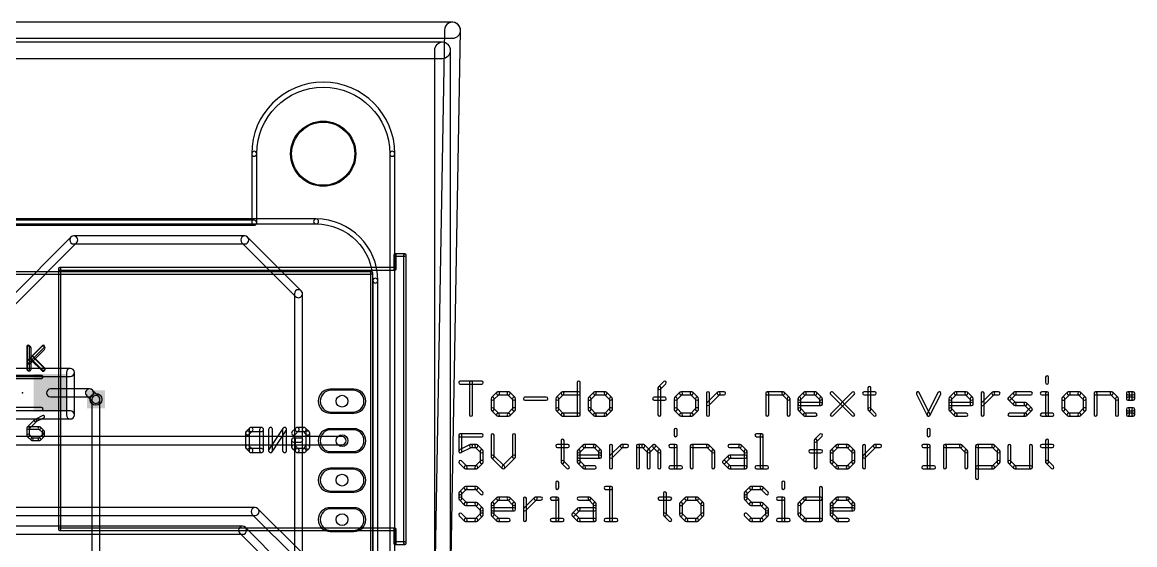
# Model space of a CAD drawing. Extents: x -3 to 127, y -3 to 73.
# Drawn here: x 70.3 to 126.7, y 47 to 73.5 of the extents above; entities that cross this region are included whole.
import ezdxf

# ---------------------------------------------------------------- set-up
doc = ezdxf.new("R2010")
doc.units = 0
for name, color, linetype in [('1', 22, 'CONTINUOUS'), ('16', 175, 'CONTINUOUS'), ('17', 82, 'CONTINUOUS'), ('18', 82, 'CONTINUOUS'), ('20', 7, 'CONTINUOUS'), ('21', 253, 'CONTINUOUS'), ('22', 253, 'CONTINUOUS'), ('23', 7, 'CONTINUOUS'), ('25', 253, 'CONTINUOUS'), ('255', 2, 'CONTINUOUS'), ('27', 253, 'CONTINUOUS'), ('29', 253, 'CONTINUOUS'), ('30', 253, 'CONTINUOUS'), ('31', 253, 'CONTINUOUS'), ('44', 253, 'CONTINUOUS'), ('51', 253, 'CONTINUOUS'), ('52', 253, 'CONTINUOUS')]:
    doc.layers.add(name, color=color, linetype=linetype)

# ---------------------------------------------------------------- blocks, each defined once
blk = doc.blocks.new('RECT')
blk.add_solid([(-0.5, -0.5), (0.5, -0.5), (-0.5, 0.5), (0.5, 0.5)])
blk = doc.blocks.new('LONGP100')
blk.add_lwpolyline([(-0.5, -0.5), (0.5, -0.5, 1), (0.5, 0.5), (-0.5, 0.5, 1)], format="xyb", close=True)
blk = doc.blocks.new('SQUAREV')
blk.add_solid([(-0.5, -0.5), (0.5, -0.5), (-0.5, 0.5), (0.5, 0.5)])

msp = doc.modelspace()

# ---------------------------------------------------------------- linework, layer by layer
at = {"layer": '1'}
for points in [[(-1.27, 71.6661), (91.567, 71.6661, 1), (91.567, 72.4789), (-1.27, 72.4789, 1)], [(91.1606, 72.0725), (91.1606, -2.3495, 1), (91.9734, -2.3495), (91.9734, 72.0725, 1)], [(71.7011, 54.5086), (73.6765, 54.5086, 1), (73.6765, 54.915), (71.7011, 54.915, 1)], [(73.5329, 54.5681), (73.8591, 54.2418, 1), (74.1465, 54.5292), (73.8202, 54.8555, 1)], [(86.475, 52.4957), (66.9318, 52.4957, 1), (66.9318, 52.0893), (86.475, 52.0893, 1)], [(82.0673, 48.9055), (49.3648, 48.9055, 1), (49.3648, 48.4991), (82.0673, 48.4991, 1)], [(84.4335, 46.6234), (82.211, 48.8459, 1), (81.9236, 48.5586), (84.1461, 46.3361, 1)], [(81.4323, 47.953), (48.4123, 47.953, 1), (48.4123, 47.5466), (81.4323, 47.5466, 1)], [(83.481, 45.9884), (81.576, 47.8934, 1), (81.2886, 47.6061), (83.1936, 45.7011, 1)]]:
    msp.add_lwpolyline(points, format="xyb", close=True, dxfattribs=at)
at = {"layer": '16'}
for points in [[(-0.381, 72.6821), (92.075, 72.6821, 1), (92.075, 73.4949), (-0.381, 73.4949, 1)], [(91.6687, 73.0957), (90.3352, -2.4058, 1), (91.1478, -2.4202), (92.4813, 73.0813, 1)], [(66.7785, 56.0761), (73.0208, 62.3184, 1), (72.7334, 62.6057), (66.4911, 56.3634, 1)], [(72.8771, 62.2589), (81.5459, 62.2589, 1), (81.5459, 62.6653), (72.8771, 62.6653, 1)], [(81.4022, 62.3184), (84.1232, 59.5973, 1), (84.4106, 59.8847), (81.6895, 62.6057, 1)], [(84.0637, 59.741), (84.0637, 44.312, 1), (84.4701, 44.312), (84.4701, 59.741, 1)], [(73.7996, 54.3855), (73.7996, 32.6685, 1), (74.206, 32.6685), (74.206, 54.3855, 1)]]:
    msp.add_lwpolyline(points, format="xyb", close=True, dxfattribs=at)
at = {"layer": '20'}
for points in [[(88.8953, 66.8323, 1), (89.1493, 66.8323, 1), (81.8953, 66.8323, 1), (82.1493, 66.8323, -1)], [(82.1493, 63.3323), (82.1493, 66.8323, 1), (81.8953, 66.8323), (81.8953, 63.3323, 1)], [(88.8953, 66.8323), (88.8953, 4.3323, 1), (89.1493, 4.3323), (89.1493, 66.8323, 1)], [(9.5223, 63.2053), (82.0223, 63.2053, 1), (82.0223, 63.4593), (9.5223, 63.4593, 1)]]:
    msp.add_lwpolyline(points, format="xyb", close=True, dxfattribs=at)
msp.add_circle((85.5223, 66.8323), 1.6, dxfattribs=at)
at = {"layer": '21'}
for points in [[(10.975, 60.729), (87.975, 60.729, 1), (87.975, 60.856), (10.975, 60.856, 1)], [(87.9115, 60.7925), (87.9115, 9.7925, 1), (88.0385, 9.7925), (88.0385, 60.7925, 1)]]:
    msp.add_lwpolyline(points, format="xyb", close=True, dxfattribs=at)
at = {"layer": '22'}
for points in [[(81.7556, 52.6085), (81.9336, 52.7865, 1), (81.7899, 52.9302), (81.612, 52.7522, 1)], [(81.7854, 51.9686), (81.7854, 52.6804, 1), (81.5822, 52.6804), (81.5822, 51.9686, 1)], [(81.8618, 52.7567), (82.3956, 52.7567, 1), (82.3956, 52.9599), (81.8618, 52.9599, 1)], [(82.294, 52.8583), (82.294, 51.7906, 1), (82.4972, 51.7906), (82.4972, 52.8583, 1)], [(83.4805, 52.9147), (82.7687, 51.847, 1), (82.9377, 51.7342), (83.6495, 52.802, 1)], [(82.9548, 51.7906), (82.9548, 52.8583, 1), (82.7516, 52.8583), (82.7516, 51.7906, 1)], [(83.6666, 51.7906), (83.6666, 52.8583, 1), (83.4634, 52.8583), (83.4634, 51.7906, 1)], [(84.0944, 52.6085), (84.2724, 52.7865, 1), (84.1287, 52.9302), (83.9508, 52.7522, 1)], [(84.2005, 52.7567), (84.5564, 52.7567, 1), (84.5564, 52.9599), (84.2005, 52.9599, 1)], [(84.4846, 52.7865), (84.6626, 52.6085, 1), (84.8062, 52.7522), (84.6283, 52.9302, 1)], [(84.6328, 52.6804), (84.6328, 51.9686, 1), (84.836, 51.9686), (84.836, 52.6804, 1)], [(81.9336, 51.8624), (81.7556, 52.0404, 1), (81.612, 51.8967), (81.7899, 51.7188, 1)], [(82.3956, 51.8922), (81.8618, 51.8922, 1), (81.8618, 51.689), (82.3956, 51.689, 1)], [(84.1242, 51.9686), (84.1242, 52.3245, 1), (83.921, 52.3245), (83.921, 51.9686, 1)], [(84.0226, 52.2229), (84.3785, 52.2229, 1), (84.3785, 52.4261), (84.0226, 52.4261, 1)], [(84.2724, 51.8624), (84.0944, 52.0404, 1), (83.9508, 51.8967), (84.1287, 51.7188, 1)], [(84.5564, 51.8922), (84.2005, 51.8922, 1), (84.2005, 51.689), (84.5564, 51.689, 1)], [(84.6626, 52.0404), (84.4846, 51.8624, 1), (84.6283, 51.7188), (84.8062, 51.8967, 1)]]:
    msp.add_lwpolyline(points, format="xyb", close=True, dxfattribs=at)
at = {"layer": '23'}
msp.add_point((70.2791, 54.7118), dxfattribs=at)
at = {"layer": '25'}
for points in [[(71.3045, 53.563), (70.9231, 53.3724, 1), (70.9799, 53.2588), (71.3613, 53.4495, 1)], [(70.9066, 53.3605), (70.5253, 52.9792, 1), (70.6151, 52.8894), (70.9964, 53.2707, 1)], [(70.5067, 52.9343), (70.5067, 52.5529, 1), (70.6337, 52.5529), (70.6337, 52.9343, 1)], [(71.1422, 52.9978), (70.5702, 52.9978, 1), (70.5702, 52.8708), (71.1422, 52.8708, 1)], [(70.5253, 52.508), (70.716, 52.3174, 1), (70.8058, 52.4072), (70.6151, 52.5978, 1)], [(71.3778, 52.7885), (71.1871, 52.9792, 1), (71.0973, 52.8894), (71.288, 52.6987, 1)], [(71.1871, 52.3174), (71.3778, 52.508, 1), (71.288, 52.5978), (71.0973, 52.4072, 1)], [(71.3964, 52.5529), (71.3964, 52.7436, 1), (71.2694, 52.7436), (71.2694, 52.5529, 1)], [(70.7609, 52.2988), (71.1422, 52.2988, 1), (71.1422, 52.4258), (70.7609, 52.4258, 1)]]:
    msp.add_lwpolyline(points, format="xyb", close=True, dxfattribs=at)
at = {"layer": '255'}
for points in [[(70.5114, 56.9858), (70.5114, 55.9181, 1), (70.7146, 55.9181), (70.7146, 56.9858, 1)], [(70.6848, 56.2022), (71.3966, 56.914, 1), (71.253, 57.0577), (70.5412, 56.3458, 1)], [(70.7191, 56.3801), (71.253, 55.8463, 1), (71.3966, 55.9899), (70.8628, 56.5238, 1)], [(67.818, 55.5498), (72.7075, 55.5498, 1), (72.7075, 55.9562), (67.818, 55.9562, 1)], [(72.5043, 55.753), (72.5043, 53.594, 1), (72.9107, 53.594), (72.9107, 55.753, 1)], [(92.4687, 55.1575), (93.5534, 55.1575, 1), (93.5534, 55.3099), (92.4687, 55.3099, 1)], [(93.0872, 53.6067), (93.0872, 55.2337, 1), (92.9348, 55.2337), (92.9348, 53.6067, 1)], [(98.3886, 55.2337), (98.3886, 53.6067, 1), (98.541, 53.6067), (98.541, 55.2337, 1)], [(102.6167, 54.9086), (102.8878, 55.1798, 1), (102.7801, 55.2876), (102.5089, 55.0164, 1)], [(122.1325, 55.5049), (122.1325, 55.2337, 1), (122.2849, 55.2337), (122.2849, 55.5049, 1)], [(94.3231, 54.7452), (94.052, 54.4741, 1), (94.1597, 54.3663), (94.4309, 54.6375, 1)], [(94.9194, 54.7676), (94.377, 54.7676, 1), (94.377, 54.6152), (94.9194, 54.6152, 1)], [(95.2444, 54.4741), (94.9732, 54.7452, 1), (94.8655, 54.6375), (95.1366, 54.3663, 1)], [(97.4341, 54.3663), (97.7052, 54.6375, 1), (97.5974, 54.7452), (97.3263, 54.4741, 1)], [(97.6513, 54.6152), (98.4648, 54.6152, 1), (98.4648, 54.7676), (97.6513, 54.7676, 1)], [(99.2346, 54.7452), (98.9634, 54.4741, 1), (99.0712, 54.3663), (99.3424, 54.6375, 1)], [(99.8308, 54.7676), (99.2885, 54.7676, 1), (99.2885, 54.6152), (99.8308, 54.6152, 1)], [(100.1559, 54.4741), (99.8847, 54.7452, 1), (99.7769, 54.6375), (100.0481, 54.3663, 1)], [(102.639, 53.6067), (102.639, 54.9625, 1), (102.4866, 54.9625), (102.4866, 53.6067, 1)], [(103.6004, 54.7452), (103.3292, 54.4741, 1), (103.437, 54.3663), (103.7081, 54.6375, 1)], [(104.1966, 54.7676), (103.6542, 54.7676, 1), (103.6542, 54.6152), (104.1966, 54.6152, 1)], [(104.5216, 54.4741), (104.2505, 54.7452, 1), (104.1427, 54.6375), (104.4139, 54.3663, 1)], [(105.0964, 53.6067), (105.0964, 54.6914, 1), (104.944, 54.6914), (104.944, 53.6067, 1)], [(105.0741, 54.0951), (105.6164, 54.6375, 1), (105.5087, 54.7452), (104.9663, 54.2029, 1)], [(105.5626, 54.6152), (105.8337, 54.6152, 1), (105.8337, 54.7676), (105.5626, 54.7676, 1)], [(108.0979, 53.6067), (108.0979, 54.6914, 1), (107.9455, 54.6914), (107.9455, 53.6067, 1)], [(108.0217, 54.6152), (108.8352, 54.6152, 1), (108.8352, 54.7676), (108.0217, 54.7676, 1)], [(108.7813, 54.6375), (109.0525, 54.3663, 1), (109.1602, 54.4741), (108.8891, 54.7452, 1)], [(109.7127, 54.3663), (109.9839, 54.6375, 1), (109.8761, 54.7452), (109.605, 54.4741, 1)], [(109.93, 54.6152), (110.4723, 54.6152, 1), (110.4723, 54.7676), (109.93, 54.7676, 1)], [(110.4185, 54.6375), (110.6896, 54.3663, 1), (110.7974, 54.4741), (110.5262, 54.7452, 1)], [(111.2421, 54.6375), (112.3268, 53.5528, 1), (112.4345, 53.6606), (111.3499, 54.7452, 1)], [(111.3499, 53.5528), (112.4345, 54.6375, 1), (112.3268, 54.7452), (111.2421, 53.6606, 1)], [(112.9332, 54.6152), (113.4755, 54.6152, 1), (113.4755, 54.7676), (112.9332, 54.7676, 1)], [(113.1281, 54.9625), (113.1281, 53.8779, 1), (113.2805, 53.8779), (113.2805, 54.9625, 1)], [(115.5936, 54.6573), (116.1359, 53.5726, 1), (116.2722, 53.6408), (115.7299, 54.7254, 1)], [(116.2722, 53.5726), (116.8146, 54.6573, 1), (116.6783, 54.7254), (116.1359, 53.6408, 1)], [(117.3528, 54.3663), (117.6239, 54.6375, 1), (117.5162, 54.7452), (117.245, 54.4741, 1)], [(117.5701, 54.6152), (118.1124, 54.6152, 1), (118.1124, 54.7676), (117.5701, 54.7676, 1)], [(118.0585, 54.6375), (118.3297, 54.3663, 1), (118.4374, 54.4741), (118.1663, 54.7452, 1)], [(119.0123, 53.6067), (119.0123, 54.6914, 1), (118.8599, 54.6914), (118.8599, 53.6067, 1)], [(118.9899, 54.0951), (119.5323, 54.6375, 1), (119.4245, 54.7452), (118.8822, 54.2029, 1)], [(119.4784, 54.6152), (119.7496, 54.6152, 1), (119.7496, 54.7676), (119.4784, 54.7676, 1)], [(120.3542, 54.3663), (120.6254, 54.6375, 1), (120.5176, 54.7452), (120.2465, 54.4741, 1)], [(120.5715, 54.6152), (121.385, 54.6152, 1), (121.385, 54.7676), (120.5715, 54.7676, 1)], [(121.9375, 54.6152), (122.2087, 54.6152, 1), (122.2087, 54.7676), (121.9375, 54.7676, 1)], [(122.1325, 54.6914), (122.1325, 53.6067, 1), (122.2849, 53.6067), (122.2849, 54.6914, 1)], [(123.2462, 54.7452), (122.9751, 54.4741, 1), (123.0828, 54.3663), (123.354, 54.6375, 1)], [(123.8424, 54.7676), (123.3001, 54.7676, 1), (123.3001, 54.6152), (123.8424, 54.6152, 1)], [(124.1675, 54.4741), (123.8963, 54.7452, 1), (123.7886, 54.6375), (124.0597, 54.3663, 1)], [(124.7423, 53.6067), (124.7423, 54.6914, 1), (124.5899, 54.6914), (124.5899, 53.6067, 1)], [(124.6661, 54.6152), (125.4796, 54.6152, 1), (125.4796, 54.7676), (124.6661, 54.7676, 1)], [(125.4257, 54.6375), (125.6969, 54.3663, 1), (125.8046, 54.4741), (125.5335, 54.7452, 1)], [(126.3033, 54.6152), (126.5744, 54.6152, 1), (126.5744, 54.7676), (126.3033, 54.7676, 1)], [(126.3795, 54.4202), (126.3795, 54.6914, 1), (126.2271, 54.6914), (126.2271, 54.4202, 1)], [(126.4982, 54.6914), (126.4982, 54.4202, 1), (126.6506, 54.4202), (126.6506, 54.6914, 1)], [(94.0297, 54.4202), (94.0297, 53.8779, 1), (94.1821, 53.8779), (94.1821, 54.4202, 1)], [(95.2667, 53.8779), (95.2667, 54.4202, 1), (95.1143, 54.4202), (95.1143, 53.8779, 1)], [(95.743, 54.344), (96.8277, 54.344, 1), (96.8277, 54.4964), (95.743, 54.4964, 1)], [(97.4564, 53.8779), (97.4564, 54.4202, 1), (97.304, 54.4202), (97.304, 53.8779, 1)], [(98.9411, 54.4202), (98.9411, 53.8779, 1), (99.0935, 53.8779), (99.0935, 54.4202, 1)], [(100.1782, 53.8779), (100.1782, 54.4202, 1), (100.0258, 54.4202), (100.0258, 53.8779, 1)], [(102.2916, 54.344), (102.834, 54.344, 1), (102.834, 54.4964), (102.2916, 54.4964, 1)], [(103.3069, 54.4202), (103.3069, 53.8779, 1), (103.4593, 53.8779), (103.4593, 54.4202, 1)], [(104.5439, 53.8779), (104.5439, 54.4202, 1), (104.3915, 54.4202), (104.3915, 53.8779, 1)], [(109.0301, 54.4202), (109.0301, 53.6067, 1), (109.1825, 53.6067), (109.1825, 54.4202, 1)], [(109.735, 53.8779), (109.735, 54.4202, 1), (109.5826, 54.4202), (109.5826, 53.8779, 1)], [(110.7435, 54.2252), (109.6588, 54.2252, 1), (109.6588, 54.0728), (110.7435, 54.0728, 1)], [(110.6673, 54.4202), (110.6673, 54.149, 1), (110.8197, 54.149), (110.8197, 54.4202, 1)], [(117.3751, 53.8779), (117.3751, 54.4202, 1), (117.2227, 54.4202), (117.2227, 53.8779, 1)], [(118.3836, 54.2252), (117.2989, 54.2252, 1), (117.2989, 54.0728), (118.3836, 54.0728, 1)], [(118.3074, 54.4202), (118.3074, 54.149, 1), (118.4598, 54.149), (118.4598, 54.4202, 1)], [(120.6254, 54.2029), (120.3542, 54.4741, 1), (120.2465, 54.3663), (120.5176, 54.0951, 1)], [(121.1138, 54.2252), (120.5715, 54.2252, 1), (120.5715, 54.0728), (121.1138, 54.0728, 1)], [(121.4389, 53.9317), (121.1677, 54.2029, 1), (121.06, 54.0951), (121.3311, 53.824, 1)], [(122.9528, 54.4202), (122.9528, 53.8779, 1), (123.1052, 53.8779), (123.1052, 54.4202, 1)], [(124.1898, 53.8779), (124.1898, 54.4202, 1), (124.0374, 54.4202), (124.0374, 53.8779, 1)], [(125.6746, 54.4202), (125.6746, 53.6067, 1), (125.827, 53.6067), (125.827, 54.4202, 1)], [(126.5744, 54.4964), (126.3033, 54.4964, 1), (126.3033, 54.344), (126.5744, 54.344, 1)], [(72.7075, 53.7972), (67.818, 53.7972, 1), (67.818, 53.3908), (72.7075, 53.3908, 1)], [(94.052, 53.824), (94.3231, 53.5528, 1), (94.4309, 53.6606), (94.1597, 53.9317, 1)], [(94.377, 53.5305), (94.9194, 53.5305, 1), (94.9194, 53.6829), (94.377, 53.6829, 1)], [(94.9732, 53.5528), (95.2444, 53.824, 1), (95.1366, 53.9317), (94.8655, 53.6606, 1)], [(97.7052, 53.6606), (97.4341, 53.9317, 1), (97.3263, 53.824), (97.5974, 53.5528, 1)], [(98.4648, 53.6829), (97.6513, 53.6829, 1), (97.6513, 53.5305), (98.4648, 53.5305, 1)], [(98.9634, 53.824), (99.2346, 53.5528, 1), (99.3424, 53.6606), (99.0712, 53.9317, 1)], [(99.2885, 53.5305), (99.8308, 53.5305, 1), (99.8308, 53.6829), (99.2885, 53.6829, 1)], [(99.8847, 53.5528), (100.1559, 53.824, 1), (100.0481, 53.9317), (99.7769, 53.6606, 1)], [(103.3292, 53.824), (103.6004, 53.5528, 1), (103.7081, 53.6606), (103.437, 53.9317, 1)], [(103.6542, 53.5305), (104.1966, 53.5305, 1), (104.1966, 53.6829), (103.6542, 53.6829, 1)], [(104.2504, 53.5528), (104.5216, 53.824, 1), (104.4139, 53.9317), (104.1427, 53.6606, 1)], [(109.9839, 53.6606), (109.7127, 53.9317, 1), (109.605, 53.824), (109.8761, 53.5528, 1)], [(110.4723, 53.6829), (109.93, 53.6829, 1), (109.93, 53.5305), (110.4723, 53.5305, 1)], [(113.1504, 53.824), (113.4216, 53.5528, 1), (113.5294, 53.6606), (113.2582, 53.9317, 1)], [(117.6239, 53.6606), (117.3528, 53.9317, 1), (117.245, 53.824), (117.5162, 53.5528, 1)], [(118.1124, 53.6829), (117.5701, 53.6829, 1), (117.5701, 53.5305), (118.1124, 53.5305, 1)], [(120.3004, 53.5305), (121.1138, 53.5305, 1), (121.1138, 53.6829), (120.3004, 53.6829, 1)], [(121.1677, 53.5528), (121.4389, 53.824, 1), (121.3311, 53.9317), (121.06, 53.6606, 1)], [(121.9375, 53.5305), (122.4798, 53.5305, 1), (122.4798, 53.6829), (121.9375, 53.6829, 1)], [(122.9751, 53.824), (123.2462, 53.5528, 1), (123.354, 53.6606), (123.0828, 53.9317, 1)], [(123.3001, 53.5305), (123.8424, 53.5305, 1), (123.8424, 53.6829), (123.3001, 53.6829, 1)], [(123.8963, 53.5528), (124.1675, 53.824, 1), (124.0597, 53.9317), (123.7886, 53.6606, 1)], [(126.3033, 53.8017), (126.5744, 53.8017, 1), (126.5744, 53.9541), (126.3033, 53.9541, 1)], [(126.3795, 53.6067), (126.3795, 53.8779, 1), (126.2271, 53.8779), (126.2271, 53.6067, 1)], [(126.5744, 53.6829), (126.3033, 53.6829, 1), (126.3033, 53.5305), (126.5744, 53.5305, 1)], [(126.4982, 53.8779), (126.4982, 53.6067, 1), (126.6506, 53.6067), (126.6506, 53.8779, 1)], [(93.5534, 52.6429), (92.4687, 52.6429, 1), (92.4687, 52.4905), (93.5534, 52.4905, 1)], [(92.3925, 52.5667), (92.3925, 51.7532, 1), (92.5449, 51.7532), (92.5449, 52.5667, 1)], [(94.0297, 52.5667), (94.0297, 51.482, 1), (94.1821, 51.482), (94.1821, 52.5667, 1)], [(95.2667, 51.482), (95.2667, 52.5667, 1), (95.1143, 52.5667), (95.1143, 51.482, 1)], [(103.3052, 52.8379), (103.3052, 52.5667, 1), (103.4576, 52.5667), (103.4576, 52.8379, 1)], [(107.476, 52.4905), (107.7471, 52.4905, 1), (107.7471, 52.6429), (107.476, 52.6429, 1)], [(107.6709, 52.5667), (107.6709, 50.9397, 1), (107.8233, 50.9397), (107.8233, 52.5667, 1)], [(110.5296, 52.2416), (110.8008, 52.5128, 1), (110.693, 52.6206), (110.4218, 52.3494, 1)], [(116.1296, 52.8379), (116.1296, 52.5667, 1), (116.282, 52.5667), (116.282, 52.8379, 1)], [(92.5028, 51.685), (93.0451, 51.9562, 1), (92.977, 52.0925), (92.4346, 51.8213, 1)], [(93.011, 51.9482), (93.2822, 51.9482, 1), (93.2822, 52.1006), (93.011, 52.1006, 1)], [(93.2283, 51.9705), (93.4995, 51.6993, 1), (93.6072, 51.8071), (93.3361, 52.0782, 1)], [(97.3802, 51.9482), (97.9225, 51.9482, 1), (97.9225, 52.1006), (97.3802, 52.1006, 1)], [(97.5751, 52.2955), (97.5751, 51.2109, 1), (97.7275, 51.2109), (97.7275, 52.2955, 1)], [(98.5255, 51.6993), (98.7967, 51.9705, 1), (98.6889, 52.0782), (98.4177, 51.8071, 1)], [(98.7428, 51.9482), (99.2851, 51.9482, 1), (99.2851, 52.1006), (98.7428, 52.1006, 1)], [(99.2312, 51.9705), (99.5024, 51.6993, 1), (99.6101, 51.8071), (99.339, 52.0782, 1)], [(100.185, 50.9397), (100.185, 52.0244, 1), (100.0326, 52.0244), (100.0326, 50.9397, 1)], [(100.1626, 51.4281), (100.705, 51.9705, 1), (100.5972, 52.0782), (100.0549, 51.5359, 1)], [(100.6511, 51.9482), (100.9223, 51.9482, 1), (100.9223, 52.1006), (100.6511, 52.1006, 1)], [(101.5493, 50.9397), (101.5493, 52.0244, 1), (101.3969, 52.0244), (101.3969, 50.9397, 1)], [(101.4731, 51.9482), (101.7442, 51.9482, 1), (101.7442, 52.1006), (101.4731, 52.1006, 1)], [(101.6903, 51.9705), (101.9615, 51.6993, 1), (102.0693, 51.8071), (101.7981, 52.0782, 1)], [(102.0693, 51.6993), (102.3404, 51.9705, 1), (102.2327, 52.0782), (101.9615, 51.8071, 1)], [(102.2327, 51.9705), (102.5038, 51.6993, 1), (102.6116, 51.8071), (102.3404, 52.0782, 1)], [(103.1102, 51.9482), (103.3814, 51.9482, 1), (103.3814, 52.1006), (103.1102, 52.1006, 1)], [(103.3052, 52.0244), (103.3052, 50.9397, 1), (103.4576, 50.9397), (103.4576, 52.0244, 1)], [(104.2779, 50.9397), (104.2779, 52.0244, 1), (104.1255, 52.0244), (104.1255, 50.9397, 1)], [(104.2017, 51.9482), (105.0151, 51.9482, 1), (105.0151, 52.1006), (104.2017, 52.1006, 1)], [(104.9613, 51.9705), (105.2324, 51.6993, 1), (105.3402, 51.8071), (105.069, 52.0782, 1)], [(106.11, 51.9482), (106.6523, 51.9482, 1), (106.6523, 52.1006), (106.11, 52.1006, 1)], [(106.5984, 51.9705), (106.8696, 51.6993, 1), (106.9774, 51.8071), (106.7062, 52.0782, 1)], [(110.5519, 50.9397), (110.5519, 52.2955, 1), (110.3995, 52.2955), (110.3995, 50.9397, 1)], [(111.5133, 52.0782), (111.2421, 51.8071, 1), (111.3499, 51.6993), (111.621, 51.9705, 1)], [(112.1095, 52.1006), (111.5672, 52.1006, 1), (111.5672, 51.9482), (112.1095, 51.9482, 1)], [(112.4345, 51.8071), (112.1634, 52.0782, 1), (112.0556, 51.9705), (112.3268, 51.6993, 1)], [(113.0094, 50.9397), (113.0094, 52.0244, 1), (112.857, 52.0244), (112.857, 50.9397, 1)], [(112.987, 51.4281), (113.5294, 51.9705, 1), (113.4216, 52.0782), (112.8793, 51.5359, 1)], [(113.4755, 51.9482), (113.7466, 51.9482, 1), (113.7466, 52.1006), (113.4755, 52.1006, 1)], [(115.9346, 51.9482), (116.2058, 51.9482, 1), (116.2058, 52.1006), (115.9346, 52.1006, 1)], [(116.1296, 52.0244), (116.1296, 50.9397, 1), (116.282, 50.9397), (116.282, 52.0244, 1)], [(117.1022, 50.9397), (117.1022, 52.0244, 1), (116.9498, 52.0244), (116.9498, 50.9397, 1)], [(117.026, 51.9482), (117.8395, 51.9482, 1), (117.8395, 52.1006), (117.026, 52.1006, 1)], [(117.7857, 51.9705), (118.0568, 51.6993, 1), (118.1646, 51.8071), (117.8934, 52.0782, 1)], [(118.7394, 50.3974), (118.7394, 52.0244, 1), (118.587, 52.0244), (118.587, 50.3974, 1)], [(118.6632, 51.9482), (119.4767, 51.9482, 1), (119.4767, 52.1006), (118.6632, 52.1006, 1)], [(119.4228, 51.9705), (119.694, 51.6993, 1), (119.8017, 51.8071), (119.5306, 52.0782, 1)], [(120.2242, 52.0244), (120.2242, 51.2109, 1), (120.3766, 51.2109), (120.3766, 52.0244, 1)], [(121.4612, 50.9397), (121.4612, 52.0244, 1), (121.3088, 52.0244), (121.3088, 50.9397, 1)], [(121.9375, 51.9482), (122.4798, 51.9482, 1), (122.4798, 52.1006), (121.9375, 52.1006, 1)], [(122.1325, 52.2955), (122.1325, 51.2109, 1), (122.2849, 51.2109), (122.2849, 52.2955, 1)], [(93.4772, 51.7532), (93.4772, 51.2109, 1), (93.6296, 51.2109), (93.6296, 51.7532, 1)], [(94.052, 51.4281), (94.5943, 50.8858, 1), (94.7021, 50.9936), (94.1597, 51.5359, 1)], [(94.7021, 50.8858), (95.2444, 51.4281, 1), (95.1366, 51.5359), (94.5943, 50.9936, 1)], [(98.5478, 51.2109), (98.5478, 51.7532, 1), (98.3954, 51.7532), (98.3954, 51.2109, 1)], [(99.5563, 51.5582), (98.4716, 51.5582, 1), (98.4716, 51.4058), (99.5563, 51.4058, 1)], [(99.4801, 51.7532), (99.4801, 51.482, 1), (99.6325, 51.482), (99.6325, 51.7532, 1)], [(101.9392, 51.7532), (101.9392, 50.9397, 1), (102.0916, 50.9397), (102.0916, 51.7532, 1)], [(102.4815, 51.7532), (102.4815, 50.9397, 1), (102.6339, 50.9397), (102.6339, 51.7532, 1)], [(105.2101, 51.7532), (105.2101, 50.9397, 1), (105.3625, 50.9397), (105.3625, 51.7532, 1)], [(105.8927, 51.157), (106.1639, 51.4281, 1), (106.0561, 51.5359), (105.7849, 51.2647, 1)], [(106.11, 51.4058), (106.9235, 51.4058, 1), (106.9235, 51.5582), (106.11, 51.5582, 1)], [(106.8473, 51.7532), (106.8473, 50.9397, 1), (106.9997, 50.9397), (106.9997, 51.7532, 1)], [(110.2046, 51.677), (110.7469, 51.677, 1), (110.7469, 51.8294), (110.2046, 51.8294, 1)], [(111.2198, 51.7532), (111.2198, 51.2109, 1), (111.3722, 51.2109), (111.3722, 51.7532, 1)], [(112.4569, 51.2109), (112.4569, 51.7532, 1), (112.3045, 51.7532), (112.3045, 51.2109, 1)], [(118.0345, 51.7532), (118.0345, 50.9397, 1), (118.1869, 50.9397), (118.1869, 51.7532, 1)], [(119.6717, 51.7532), (119.6717, 51.2109, 1), (119.8241, 51.2109), (119.8241, 51.7532, 1)], [(92.7937, 50.9936), (92.5226, 51.2647, 1), (92.4148, 51.157), (92.686, 50.8858, 1)], [(93.2822, 51.0159), (92.7399, 51.0159, 1), (92.7399, 50.8635), (93.2822, 50.8635, 1)], [(93.4995, 51.2647), (93.2283, 50.9936, 1), (93.3361, 50.8858), (93.6072, 51.157, 1)], [(97.5975, 51.157), (97.8686, 50.8858, 1), (97.9764, 50.9936), (97.7052, 51.2647, 1)], [(98.7967, 50.9936), (98.5255, 51.2647, 1), (98.4177, 51.157), (98.6889, 50.8858, 1)], [(99.2851, 51.0159), (98.7428, 51.0159, 1), (98.7428, 50.8635), (99.2851, 50.8635, 1)], [(103.1102, 50.8635), (103.6525, 50.8635, 1), (103.6525, 51.0159), (103.1102, 51.0159, 1)], [(106.1639, 50.9936), (105.8927, 51.2647, 1), (105.7849, 51.157), (106.0561, 50.8858, 1)], [(106.9235, 51.0159), (106.11, 51.0159, 1), (106.11, 50.8635), (106.9235, 50.8635, 1)], [(107.476, 50.8635), (108.0183, 50.8635, 1), (108.0183, 51.0159), (107.476, 51.0159, 1)], [(111.2421, 51.157), (111.5133, 50.8858, 1), (111.621, 50.9936), (111.3499, 51.2647, 1)], [(111.5672, 50.8635), (112.1095, 50.8635, 1), (112.1095, 51.0159), (111.5672, 51.0159, 1)], [(112.1634, 50.8858), (112.4345, 51.157, 1), (112.3268, 51.2647), (112.0556, 50.9936, 1)], [(115.9346, 50.8635), (116.4769, 50.8635, 1), (116.4769, 51.0159), (115.9346, 51.0159, 1)], [(119.4767, 51.0159), (118.6632, 51.0159, 1), (118.6632, 50.8635), (119.4767, 50.8635, 1)], [(119.694, 51.2647), (119.4228, 50.9936, 1), (119.5306, 50.8858), (119.8017, 51.157, 1)], [(120.2465, 51.157), (120.5176, 50.8858, 1), (120.6254, 50.9936), (120.3542, 51.2647, 1)], [(120.5715, 50.8635), (121.385, 50.8635, 1), (121.385, 51.0159), (120.5715, 51.0159, 1)], [(122.1548, 51.157), (122.426, 50.8858, 1), (122.5337, 50.9936), (122.2626, 51.2647, 1)], [(97.3023, 50.1709), (97.3023, 49.8997, 1), (97.4547, 49.8997), (97.4547, 50.1709, 1)], [(108.7624, 50.1709), (108.7624, 49.8997, 1), (108.9148, 49.8997), (108.9148, 50.1709, 1)], [(92.686, 49.9536), (92.4148, 49.6824, 1), (92.5226, 49.5746), (92.7937, 49.8458, 1)], [(92.3925, 49.6285), (92.3925, 49.3574, 1), (92.5449, 49.3574), (92.5449, 49.6285, 1)], [(93.2822, 49.9759), (92.7399, 49.9759, 1), (92.7399, 49.8235), (93.2822, 49.8235, 1)], [(93.6072, 49.6824), (93.3361, 49.9536, 1), (93.2283, 49.8458), (93.4995, 49.5746, 1)], [(99.8359, 49.8235), (100.1071, 49.8235, 1), (100.1071, 49.9759), (99.8359, 49.9759, 1)], [(100.0309, 49.8997), (100.0309, 48.2727, 1), (100.1833, 48.2727), (100.1833, 49.8997, 1)], [(102.7595, 49.6285), (102.7595, 48.5439, 1), (102.9119, 48.5439), (102.9119, 49.6285, 1)], [(106.854, 49.6285), (106.854, 49.3574, 1), (107.0064, 49.3574), (107.0064, 49.6285, 1)], [(107.1475, 49.9536), (106.8764, 49.6824, 1), (106.9841, 49.5746), (107.2553, 49.8458, 1)], [(107.7437, 49.9759), (107.2014, 49.9759, 1), (107.2014, 49.8235), (107.7437, 49.8235, 1)], [(108.0688, 49.6824), (107.7976, 49.9536, 1), (107.6899, 49.8458), (107.961, 49.5746, 1)], [(110.6673, 49.8997), (110.6673, 48.2727, 1), (110.8197, 48.2727), (110.8197, 49.8997, 1)], [(92.4148, 49.3035), (92.686, 49.0323, 1), (92.7937, 49.1401), (92.5226, 49.4112, 1)], [(92.7399, 49.01), (93.2822, 49.01, 1), (93.2822, 49.1624), (92.7399, 49.1624, 1)], [(93.2283, 49.0323), (93.4995, 48.7611, 1), (93.6072, 48.8689), (93.3361, 49.1401, 1)], [(94.1597, 49.0323), (94.4309, 49.3035, 1), (94.3231, 49.4112), (94.052, 49.1401, 1)], [(94.1821, 48.5439), (94.1821, 49.0862, 1), (94.0297, 49.0862), (94.0297, 48.5439, 1)], [(94.377, 49.2812), (94.9194, 49.2812, 1), (94.9194, 49.4336), (94.377, 49.4336, 1)], [(94.8655, 49.3035), (95.1366, 49.0323, 1), (95.2444, 49.1401), (94.9732, 49.4112, 1)], [(95.1143, 49.0862), (95.1143, 48.815, 1), (95.2667, 48.815), (95.2667, 49.0862, 1)], [(95.8192, 48.2727), (95.8192, 49.3574, 1), (95.6668, 49.3574), (95.6668, 48.2727, 1)], [(95.7969, 48.7611), (96.3392, 49.3035, 1), (96.2315, 49.4112), (95.6891, 48.8689, 1)], [(96.2853, 49.2812), (96.5565, 49.2812, 1), (96.5565, 49.4336), (96.2853, 49.4336, 1)], [(97.1073, 49.2812), (97.3785, 49.2812, 1), (97.3785, 49.4336), (97.1073, 49.4336, 1)], [(97.3023, 49.3574), (97.3023, 48.2727, 1), (97.4547, 48.2727), (97.4547, 49.3574, 1)], [(98.4699, 49.2812), (99.0122, 49.2812, 1), (99.0122, 49.4336), (98.4699, 49.4336, 1)], [(98.9584, 49.3035), (99.2295, 49.0323, 1), (99.3373, 49.1401), (99.0661, 49.4112, 1)], [(99.2072, 49.0862), (99.2072, 48.2727, 1), (99.3596, 48.2727), (99.3596, 49.0862, 1)], [(102.5645, 49.2812), (103.1068, 49.2812, 1), (103.1068, 49.4336), (102.5645, 49.4336, 1)], [(103.5797, 49.0862), (103.5797, 48.5439, 1), (103.7321, 48.5439), (103.7321, 49.0862, 1)], [(103.8732, 49.4112), (103.6021, 49.1401, 1), (103.7098, 49.0323), (103.981, 49.3035, 1)], [(104.4694, 49.4336), (103.9271, 49.4336, 1), (103.9271, 49.2812), (104.4694, 49.2812, 1)], [(104.7945, 49.1401), (104.5233, 49.4112, 1), (104.4155, 49.3035), (104.6867, 49.0323, 1)], [(104.8168, 48.5439), (104.8168, 49.0862, 1), (104.6644, 49.0862), (104.6644, 48.5439, 1)], [(106.8764, 49.3035), (107.1475, 49.0323, 1), (107.2553, 49.1401), (106.9841, 49.4112, 1)], [(107.2014, 49.01), (107.7437, 49.01, 1), (107.7437, 49.1624), (107.2014, 49.1624, 1)], [(107.6899, 49.0323), (107.961, 48.7611, 1), (108.0688, 48.8689), (107.7976, 49.1401, 1)], [(108.5674, 49.2812), (108.8386, 49.2812, 1), (108.8386, 49.4336), (108.5674, 49.4336, 1)], [(108.7624, 49.3574), (108.7624, 48.2727, 1), (108.9148, 48.2727), (108.9148, 49.3574, 1)], [(109.735, 48.5439), (109.735, 49.0862, 1), (109.5826, 49.0862), (109.5826, 48.5439, 1)], [(109.7127, 49.0323), (109.9839, 49.3035, 1), (109.8761, 49.4112), (109.605, 49.1401, 1)], [(109.93, 49.2812), (110.7435, 49.2812, 1), (110.7435, 49.4336), (109.93, 49.4336, 1)], [(111.3499, 49.0323), (111.621, 49.3035, 1), (111.5133, 49.4112), (111.2421, 49.1401, 1)], [(111.3722, 48.5439), (111.3722, 49.0862, 1), (111.2198, 49.0862), (111.2198, 48.5439, 1)], [(111.5672, 49.2812), (112.1095, 49.2812, 1), (112.1095, 49.4336), (111.5672, 49.4336, 1)], [(112.0556, 49.3035), (112.3268, 49.0323, 1), (112.4345, 49.1401), (112.1634, 49.4112, 1)], [(112.3045, 49.0862), (112.3045, 48.815, 1), (112.4569, 48.815), (112.4569, 49.0862, 1)], [(92.7937, 48.3266), (92.5226, 48.5977, 1), (92.4148, 48.49), (92.686, 48.2188, 1)], [(93.4995, 48.5977), (93.2283, 48.3266, 1), (93.3361, 48.2188), (93.6072, 48.49, 1)], [(93.4772, 48.815), (93.4772, 48.5439, 1), (93.6296, 48.5439), (93.6296, 48.815, 1)], [(95.1905, 48.8912), (94.1059, 48.8912, 1), (94.1059, 48.7388), (95.1905, 48.7388, 1)], [(94.4309, 48.3266), (94.1597, 48.5977, 1), (94.052, 48.49), (94.3231, 48.2188, 1)], [(98.2526, 48.49), (98.5238, 48.7611, 1), (98.416, 48.8689), (98.1449, 48.5977, 1)], [(98.5238, 48.3266), (98.2526, 48.5977, 1), (98.1449, 48.49), (98.416, 48.2188, 1)], [(98.4699, 48.7388), (99.2834, 48.7388, 1), (99.2834, 48.8912), (98.4699, 48.8912, 1)], [(102.7818, 48.49), (103.0529, 48.2188, 1), (103.1607, 48.3266), (102.8895, 48.5977, 1)], [(103.6021, 48.49), (103.8732, 48.2188, 1), (103.981, 48.3266), (103.7098, 48.5977, 1)], [(104.5233, 48.2188), (104.7945, 48.49, 1), (104.6867, 48.5977), (104.4155, 48.3266, 1)], [(107.2553, 48.3266), (106.9841, 48.5977, 1), (106.8764, 48.49), (107.1475, 48.2188, 1)], [(107.961, 48.5977), (107.6899, 48.3266, 1), (107.7976, 48.2188), (108.0688, 48.49, 1)], [(107.9387, 48.815), (107.9387, 48.5439, 1), (108.0911, 48.5439), (108.0911, 48.815, 1)], [(109.9839, 48.3266), (109.7127, 48.5977, 1), (109.605, 48.49), (109.8761, 48.2188, 1)], [(112.3807, 48.8912), (111.296, 48.8912, 1), (111.296, 48.7388), (112.3807, 48.7388, 1)], [(111.621, 48.3266), (111.3499, 48.5977, 1), (111.2421, 48.49), (111.5133, 48.2188, 1)], [(93.2822, 48.3489), (92.7399, 48.3489, 1), (92.7399, 48.1965), (93.2822, 48.1965, 1)], [(94.9194, 48.3489), (94.377, 48.3489, 1), (94.377, 48.1965), (94.9194, 48.1965, 1)], [(97.1073, 48.1965), (97.6496, 48.1965, 1), (97.6496, 48.3489), (97.1073, 48.3489, 1)], [(99.2834, 48.3489), (98.4699, 48.3489, 1), (98.4699, 48.1965), (99.2834, 48.1965, 1)], [(99.8359, 48.1965), (100.3782, 48.1965, 1), (100.3782, 48.3489), (99.8359, 48.3489, 1)], [(103.9271, 48.1965), (104.4694, 48.1965, 1), (104.4694, 48.3489), (103.9271, 48.3489, 1)], [(107.7437, 48.3489), (107.2014, 48.3489, 1), (107.2014, 48.1965), (107.7437, 48.1965, 1)], [(108.5674, 48.1965), (109.1097, 48.1965, 1), (109.1097, 48.3489), (108.5674, 48.3489, 1)], [(110.7435, 48.3489), (109.93, 48.3489, 1), (109.93, 48.1965), (110.7435, 48.1965, 1)], [(112.1095, 48.3489), (111.5672, 48.3489, 1), (111.5672, 48.1965), (112.1095, 48.1965, 1)]]:
    msp.add_lwpolyline(points, format="xyb", close=True, dxfattribs=at)
at = {"layer": '27'}
for points in [[(70.5067, 57.0623), (70.5067, 55.9183, 1), (70.6337, 55.9183), (70.6337, 57.0623, 1)], [(70.6151, 56.2547), (71.3778, 57.0174, 1), (71.288, 57.1072), (70.5253, 56.3445, 1)], [(70.716, 56.4454), (71.288, 55.8734, 1), (71.3778, 55.9632), (70.8058, 56.5352, 1)]]:
    msp.add_lwpolyline(points, format="xyb", close=True, dxfattribs=at)
at = {"layer": '29'}
msp.add_circle((85.5223, 66.8323), 1.6508, dxfattribs=at)
at = {"layer": '30'}
msp.add_circle((85.5223, 66.8323), 1.6508, dxfattribs=at)
at = {"layer": '44'}
for centre in [(74.0028, 54.3855), (86.475, 54.2925), (86.475, 52.2925), (86.475, 50.2925), (86.475, 48.2925)]:
    msp.add_circle(centre, 0.3, dxfattribs=at)
at = {"layer": '51'}
for points in [[(69.3266, 55.4484), (71.2443, 55.4484, 1), (71.2443, 55.6008), (69.3266, 55.6008, 1)], [(69.3266, 53.8228), (71.2443, 53.8228, 1), (71.2443, 53.9752), (69.3266, 53.9752, 1)]]:
    msp.add_lwpolyline(points, format="xyb", close=True, dxfattribs=at)
at = {"layer": '52'}
for points in [[(85.1619, 63.5278), (6.1619, 63.5278, 1), (6.1619, 63.2738), (85.1619, 63.2738, 1)], [(88.0349, 60.4008, 1), (88.2889, 60.4008, 0.4142), (85.1619, 63.5278, 1), (85.1619, 63.2738, -0.4142)], [(89.6619, 61.7643), (89.1619, 61.7643, 1), (89.1619, 61.6373), (89.6619, 61.6373, 1)], [(89.0984, 61.7008), (89.0984, 61.0008, 1), (89.2254, 61.0008), (89.2254, 61.7008, 1)], [(89.7254, 47.1008), (89.7254, 61.7008, 1), (89.5984, 61.7008), (89.5984, 47.1008, 1)], [(89.1619, 61.0643), (72.1619, 61.0643, 1), (72.1619, 60.9373), (89.1619, 60.9373, 1)], [(72.0984, 61.0008), (72.0984, 47.8008, 1), (72.2254, 47.8008), (72.2254, 61.0008, 1)], [(88.2889, 10.4008), (88.2889, 60.4008, 1), (88.0349, 60.4008), (88.0349, 10.4008, 1)], [(72.1619, 47.7373), (89.1619, 47.7373, 1), (89.1619, 47.8643), (72.1619, 47.8643, 1)], [(89.0984, 47.8008), (89.0984, 47.1008, 1), (89.2254, 47.1008), (89.2254, 47.8008, 1)], [(89.1619, 47.0373), (89.6619, 47.0373, 1), (89.6619, 47.1643), (89.1619, 47.1643, 1)]]:
    msp.add_lwpolyline(points, format="xyb", close=True, dxfattribs=at)

# ---------------------------------------------------------------- block references
at = {"layer": '1', "xscale": 1.6, "yscale": 1.803, "rotation": 180}
msp.add_blockref('RECT', (71.7011, 54.7118), dxfattribs=at)
at = {"layer": '17', "xscale": 1.108, "yscale": 1.108}
for p in [(86.475, 54.2925), (86.475, 54.2925), (86.475, 52.2925), (86.475, 52.2925), (86.475, 50.2925), (86.475, 50.2925), (86.475, 48.2925), (86.475, 48.2925)]:
    msp.add_blockref('LONGP100', p, dxfattribs=at)
at = {"layer": '18', "xscale": 0.9048, "yscale": 0.9048}
msp.add_blockref('SQUAREV', (74.0028, 54.3855), dxfattribs=at)
msp.add_blockref('SQUAREV', (74.0028, 54.3855), dxfattribs=at)
at = {"layer": '29', "xscale": 1.7016, "yscale": 1.9046, "rotation": 180}
msp.add_blockref('RECT', (71.7011, 54.7118), dxfattribs=at)
at = {"layer": '29', "xscale": 1.2096, "yscale": 1.2096}
for p in [(86.475, 54.2925), (86.475, 52.2925), (86.475, 50.2925), (86.475, 48.2925)]:
    msp.add_blockref('LONGP100', p, dxfattribs=at)
at = {"layer": '30', "xscale": 1.2096, "yscale": 1.2096}
for p in [(86.475, 54.2925), (86.475, 52.2925), (86.475, 50.2925), (86.475, 48.2925)]:
    msp.add_blockref('LONGP100', p, dxfattribs=at)
at = {"layer": '31', "xscale": 1.6, "yscale": 1.803, "rotation": 180}
msp.add_blockref('RECT', (71.7011, 54.7118), dxfattribs=at)
at = {"layer": '51', "xscale": 0.7366, "yscale": 1.7526, "rotation": 180}
msp.add_blockref('RECT', (71.5999, 54.7118), dxfattribs=at)

doc.saveas('drawing.dxf')
